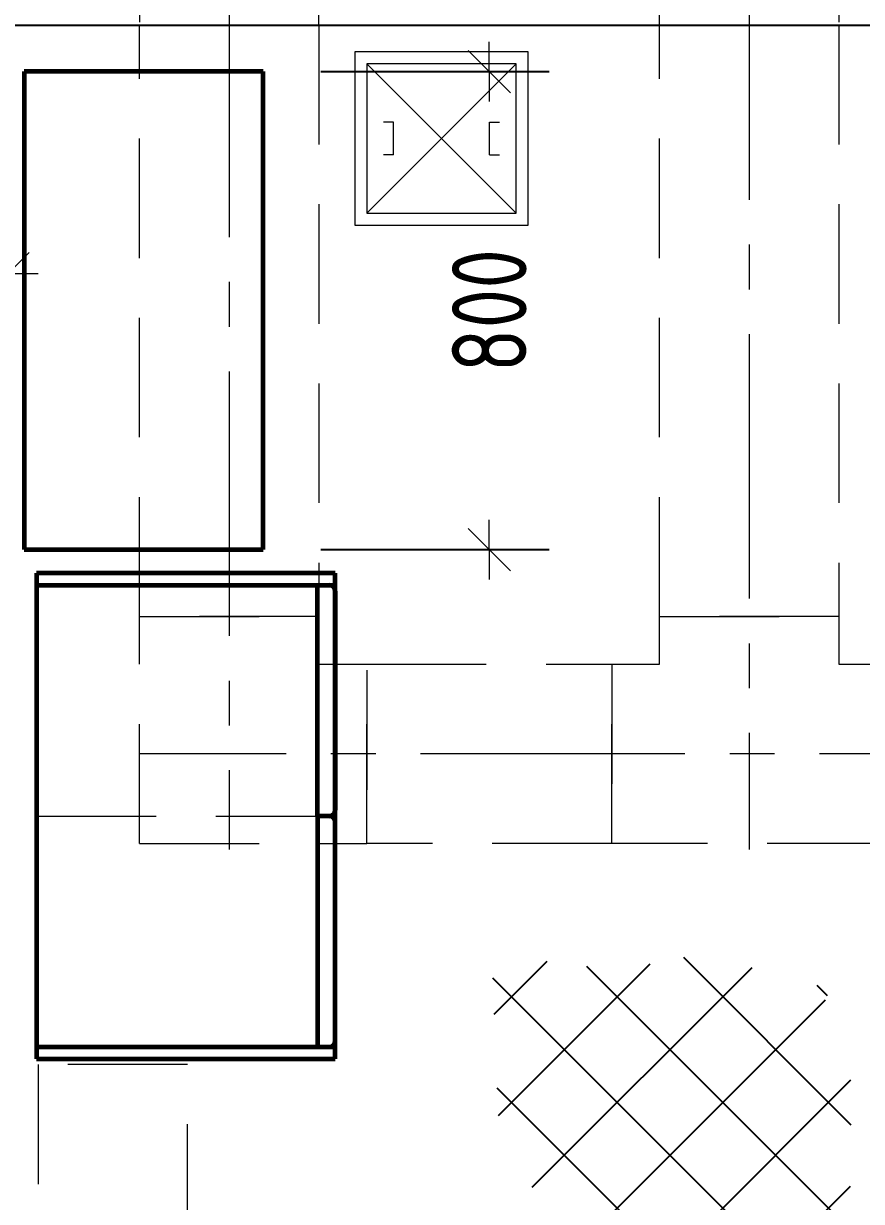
# Model space of a CAD drawing. Header units: millimetres. Extents: x 0 to 1680, y 0 to 594.
# Drawn here: x 133.93 to 161.97, y 440.39 to 479.83 of the extents above; entities that cross this region are included whole.
import ezdxf

# ---------------------------------------------------------------- set-up
doc = ezdxf.new("R2010")
doc.units = ezdxf.units.MM
for name, pattern in [('K5LT32792', [0]), ('K5LT32806', [0]), ('K5LT_AXLED', [13.35, 8.85, -1.5, 1.5, -1.5]), ('K5LT_BASIC', [0]), ('K5LT_DASHED', [6, 4, -2]), ('K5LT_THIN', [0])]:
    doc.linetypes.add(name, pattern=pattern)
doc.layers.add('Системный слой', color=7, linetype='Continuous')
doc.styles.add('KDIMTEXTSTYLE', font='GOST_AU.SHX', dxfattribs={"width": 0.96, "oblique": 15, "height": 5})
doc.dimstyles.new('KDIMSTYLE (0.02)', dxfattribs={"dimtxt": 5, "dimasz": 1, "dimexe": 2, "dimexo": 0, "dimgap": 1, "dimtad": 1, "dimlfac": 50, "dimtxsty": 'KDIMTEXTSTYLE', "dimsah": 1, "dimcen": 0, "dimdle": 1, "dimadec": 0, "dimazin": 0, "dimtfac": 0.667, "dimtmove": 0, "dimatfit": 3, "dimfxl": 0, "dimtvp": 1, "dimtolj": 1, "dimtzin": 0, "dimarcsym": 0})

# ---------------------------------------------------------------- blocks, each defined once
blk = doc.blocks.new('U89')
at = {"layer": 'Системный слой', "color": 7, "linetype": 'K5LT_DASHED', "lineweight": 13}
for p, q in [((139.418, 444.977), (134.418, 444.977)), ((134.418, 444.977), (134.418, 432.977)), ((139.418, 432.977), (139.418, 444.977)), ((134.418, 432.977), (139.418, 432.977))]:
    blk.add_line(p, q, dxfattribs=at)
blk = doc.blocks.new('U91')
at = {"layer": 'Системный слой', "color": 5, "linetype": 'K5LT32792', "lineweight": 60, "true_color": 0x0000ff}
for p, q in [((141.948, 478.217), (133.948, 478.217)), ((133.948, 478.217), (133.948, 462.217)), ((141.948, 462.217), (141.948, 478.217)), ((133.948, 462.217), (141.948, 462.217))]:
    blk.add_line(p, q, dxfattribs=at)
blk = doc.blocks.new('U1191')
at = {"layer": 'Системный слой', "color": 5, "linetype": 'K5LT32792', "lineweight": 60, "true_color": 0x0000ff}
for p, q in [((134.365, 461.427), (134.365, 445.167)), ((144.365, 461.427), (134.365, 461.427)), ((144.365, 445.167), (144.365, 461.427)), ((134.365, 445.167), (144.365, 445.167))]:
    blk.add_line(p, q, dxfattribs=at)
blk = doc.blocks.new('U1192')
at = {"layer": 'Системный слой', "color": 5, "linetype": 'K5LT32792', "lineweight": 60, "true_color": 0x0000ff}
for p, q in [((143.765, 453.297), (143.765, 445.567)), ((144.165, 453.297), (143.765, 453.297)), ((144.365, 445.767), (144.365, 453.097)), ((143.765, 445.567), (144.165, 445.567))]:
    blk.add_line(p, q, dxfattribs=at)
for centre, start, end in [((144.165, 453.097), 0, 90), ((144.165, 445.767), 270, 0)]:
    blk.add_arc(centre, 0.2, start, end, dxfattribs=at)
blk = doc.blocks.new('U1193')
at = {"layer": 'Системный слой', "color": 5, "linetype": 'K5LT32792', "lineweight": 60, "true_color": 0x0000ff}
for p, q in [((143.765, 453.297), (143.765, 461.027)), ((143.765, 461.027), (144.165, 461.027)), ((144.365, 460.827), (144.365, 453.497)), ((144.165, 453.297), (143.765, 453.297))]:
    blk.add_line(p, q, dxfattribs=at)
for centre, start, end in [((144.165, 460.827), 0, 90), ((144.165, 453.497), 270, 0)]:
    blk.add_arc(centre, 0.2, start, end, dxfattribs=at)
blk = doc.blocks.new('U1190')
at = {"layer": 'Системный слой', "color": 5, "linetype": 'K5LT32792', "lineweight": 60, "true_color": 0x0000ff}
for p, q in [((134.365, 461.027), (144.365, 461.027)), ((134.365, 445.567), (144.365, 445.567))]:
    blk.add_line(p, q, dxfattribs=at)
at = {"layer": 'Системный слой', "color": 7, "linetype": 'K5LT_DASHED', "lineweight": 13}
blk.add_line((134.365, 453.297), (143.765, 453.297), dxfattribs=at)
at = {"layer": 'Системный слой'}
for name in ['U1191', 'U1193', 'U1192']:
    blk.add_blockref(name, (0, 0), dxfattribs=at)
blk = doc.blocks.new('U1189')
at = {"layer": 'Системный слой'}
blk.add_blockref('U1190', (0, 0), dxfattribs=at)
blk = doc.blocks.new('U1211')
at = {"layer": 'Системный слой', "color": 7, "linetype": 'K5LT_DASHED', "lineweight": 13}
for p, q in [((155.218, 479.777), (161.218, 479.777)), ((155.218, 459.977), (155.218, 479.777)), ((161.218, 479.777), (161.218, 459.977)), ((161.218, 459.977), (155.218, 459.977))]:
    blk.add_line(p, q, dxfattribs=at)
blk = doc.blocks.new('U1212')
at = {"layer": 'Системный слой', "color": 7, "linetype": 'K5LT_DASHED', "lineweight": 13}
for p, q in [((145.418, 458.377), (153.618, 458.377)), ((145.418, 452.377), (145.418, 458.377)), ((153.618, 458.377), (153.618, 452.377)), ((153.618, 452.377), (145.418, 452.377))]:
    blk.add_line(p, q, dxfattribs=at)
blk = doc.blocks.new('U1216')
at = {"layer": 'Системный слой', "color": 7, "linetype": 'K5LT_DASHED', "lineweight": 13}
for p, q in [((137.818, 459.977), (137.818, 479.777)), ((137.818, 479.777), (143.818, 479.777)), ((143.818, 479.777), (143.818, 459.977)), ((143.818, 459.977), (137.818, 459.977))]:
    blk.add_line(p, q, dxfattribs=at)
blk = doc.blocks.new('U1217')
at = {"layer": 'Системный слой', "color": 7, "linetype": 'K5LT_DASHED', "lineweight": 13}
for p, q in [((143.818, 501.877), (137.818, 501.877)), ((137.818, 501.877), (137.818, 479.777)), ((143.818, 479.777), (143.818, 501.877)), ((137.818, 479.777), (143.818, 479.777))]:
    blk.add_line(p, q, dxfattribs=at)
blk = doc.blocks.new('U1218')
at = {"layer": 'Системный слой', "color": 7, "linetype": 'K5LT_DASHED', "lineweight": 13}
for p, q in [((155.218, 501.877), (161.218, 501.877)), ((155.218, 479.777), (155.218, 501.877)), ((161.218, 501.877), (161.218, 479.777)), ((161.218, 479.777), (155.218, 479.777))]:
    blk.add_line(p, q, dxfattribs=at)
blk = doc.blocks.new('U1219')
at = {"layer": 'Системный слой', "color": 7, "linetype": 'K5LT_DASHED', "lineweight": 13}
for p, q in [((155.218, 458.377), (155.218, 459.977)), ((155.218, 459.977), (161.218, 459.977)), ((161.218, 459.977), (161.218, 458.377)), ((153.618, 452.377), (153.618, 458.377)), ((153.618, 458.377), (155.218, 458.377)), ((161.218, 458.377), (162.818, 458.377)), ((162.818, 458.377), (162.818, 452.377)), ((162.818, 452.377), (153.618, 452.377))]:
    blk.add_line(p, q, dxfattribs=at)
blk = doc.blocks.new('U1222')
at = {"layer": 'Системный слой', "color": 7, "linetype": 'K5LT_DASHED', "lineweight": 13}
for p, q in [((137.818, 452.377), (137.818, 459.977)), ((137.818, 459.977), (143.818, 459.977)), ((143.818, 458.377), (143.818, 459.977)), ((145.418, 452.377), (145.418, 458.377)), ((137.818, 452.377), (145.418, 452.377))]:
    blk.add_line(p, q, dxfattribs=at)
at = {"layer": 'Системный слой', "color": 7, "linetype": 'K5LT_THIN', "lineweight": 13}
blk.add_line((143.818, 458.377), (145.418, 458.377), dxfattribs=at)
blk = doc.blocks.new('U1210')
at = {"layer": 'Системный слой', "color": 30, "linetype": 'K5LT_AXLED', "lineweight": 13, "true_color": 0xff8000}
for p, q in [((140.818, 521.577), (140.818, 452.177)), ((158.218, 509.477), (158.218, 452.177)), ((169.418, 455.377), (137.818, 455.377))]:
    blk.add_line(p, q, dxfattribs=at)
at = {"layer": 'Системный слой', "color": 7, "linetype": 'K5LT_DASHED', "lineweight": 13}
blk.add_line((145.418, 458.177), (145.418, 452.177), dxfattribs=at)
at = {"layer": 'Системный слой'}
for name in ['U1217', 'U1218', 'U1216', 'U1211', 'U1222', 'U1219', 'U1212']:
    blk.add_blockref(name, (0, 0), dxfattribs=at)
blk = doc.blocks.new('U1363')
at = {"layer": 'Системный слой', "color": 7, "linetype": 'K5LT_THIN', "lineweight": 13}
for p, q in [((150.818, 478.877), (145.018, 478.877)), ((145.018, 478.877), (145.018, 473.077)), ((150.818, 473.077), (150.818, 478.877)), ((145.018, 473.077), (150.818, 473.077))]:
    blk.add_line(p, q, dxfattribs=at)
blk = doc.blocks.new('U1365')
at = {"layer": 'Системный слой', "color": 7, "linetype": 'K5LT32806', "lineweight": 18}
for p, q in [((150.418, 478.477), (145.418, 478.477)), ((145.418, 478.477), (145.418, 473.477)), ((150.418, 473.477), (150.418, 478.477)), ((145.418, 473.477), (150.418, 473.477))]:
    blk.add_line(p, q, dxfattribs=at)
blk = doc.blocks.new('U1364')
at = {"layer": 'Системный слой', "color": 7, "linetype": 'K5LT32806', "lineweight": 18}
for p, q in [((150.418, 478.477), (145.418, 473.477)), ((150.418, 473.477), (145.418, 478.477)), ((146.312, 476.526), (145.973, 476.526)), ((146.312, 475.428), (146.312, 476.526)), ((149.524, 476.526), (149.863, 476.526)), ((149.524, 475.428), (149.524, 476.526)), ((146.312, 475.428), (145.973, 475.428)), ((149.524, 475.428), (149.863, 475.428))]:
    blk.add_line(p, q, dxfattribs=at)
at = {"layer": 'Системный слой'}
blk.add_blockref('U1365', (0, 0), dxfattribs=at)
blk = doc.blocks.new('U1362')
at = {"layer": 'Системный слой'}
for name in ['U1363', 'U1364']:
    blk.add_blockref(name, (0, 0), dxfattribs=at)
blk = doc.blocks.new('KDIMARROW_03')
at = {"layer": 'Системный слой', "color": 0, "linetype": 'K5LT_THIN', "lineweight": 13}
for p, q in [((-0.707, -0.707), (0.707, 0.707)), ((0, 0), (-1, 0)), ((0, 0), (1, 0))]:
    blk.add_line(p, q, dxfattribs=at)

msp = doc.modelspace()

# ---------------------------------------------------------------- hatches: boundary and pattern name
at = {"layer": 'Системный слой'}
h = msp.add_hatch(dxfattribs=at)
h.set_pattern_fill('', angle=45, style=0, pattern_type=0)
h.set_pattern_definition([(45, (0, 0), (-1.767767, 1.767767), []), (135, (0, 0), (-1.767767, -1.767767), [])])
h.paths.add_polyline_path([(149.58586, 448.98116), (149.80409, 443.37839), (149.88163, 442.98228), (149.99031, 442.59356), (150.12942, 442.21466), (150.2981, 441.84796), (150.49528, 441.49578), (150.71974, 441.16031), (150.97006, 440.84368), (151.24466, 440.54786), (151.54183, 440.27471), (151.85969, 440.02595), (152.19625, 439.80315), (152.5494, 439.60769), (152.91692, 439.44082), (153.2965, 439.30357), (153.68575, 439.19681), (154.08224, 439.12121), (154.48347, 439.07725), (154.88692, 439.06519), (155.29005, 439.08512), (155.61691, 439.12498), (159.61691, 439.12498), (159.86926, 439.14097), (160.11757, 439.18866), (160.35789, 439.26731), (160.58636, 439.37565), (160.79933, 439.51195), (160.99341, 439.67403), (161.16548, 439.85931), (161.3128, 440.06482), (161.43301, 440.28727), (161.5242, 440.52311), (161.58489, 440.76857), (161.61414, 441.01973), (161.61691, 441.12498), (161.61691, 445.12498), (161.4176, 445.20654), (161.23256, 445.31669), (161.06586, 445.45301), (160.92117, 445.6125), (160.80167, 445.79165), (160.71, 445.9865), (160.64817, 446.19278), (160.61755, 446.40594), (160.61882, 446.62128), (160.65193, 446.83406), (160.71617, 447.0396), (160.81012, 447.23337), (160.93171, 447.41111), (160.99477, 447.48481), (156.54429, 448.71352), (155.98429, 448.5584), (155.41661, 448.43433), (154.84296, 448.3417), (154.26508, 448.28078), (153.68472, 448.25176), (153.10365, 448.25472), (152.52362, 448.28966), (151.94639, 448.35647), (151.37371, 448.45495), (150.80732, 448.5848), (150.24894, 448.74562), (149.70025, 448.93694)])

# ---------------------------------------------------------------- linework, layer by layer
at = {"layer": 'Системный слой', "color": 150, "linetype": 'K5LT_BASIC', "lineweight": 25, "true_color": 0x0080ff}
for p in [(99.41796, 479.77733), (133.41796, 479.77733)]:
    msp.add_line(p, (169.41796, 479.77733), dxfattribs=at)

# ---------------------------------------------------------------- block references
at = {"layer": 'Системный слой'}
for name in ['U1210', 'U1362', 'U91', 'U1189', 'U89']:
    msp.add_blockref(name, (0, 0), dxfattribs=at)

# ---------------------------------------------------------------- dimensions: what is measured, and where the dimension line sits
at = {"layer": 'Системный слой', "color": 7}
msp.add_linear_dim(base=(149.51797, 478.21733), p1=(143.87796, 462.21733), p2=(143.87796, 478.21733), angle=90, location=(149.51797, 470.21733), dimstyle='KDIMSTYLE (0.02)', override={"dimexo": 0, "dimpost": '\\H2.5;\\W0.965;\\Q0;<>', "dimblk1": 'KDIMARROW_03', "dimblk2": 'KDIMARROW_03', "dimse1": 0, "dimse2": 0, "dimclrt": 7, "dimtolj": 1}, dxfattribs=at).render()
msp.add_linear_dim(base=(132.41796, 471.45934), p1=(133.41796, 469.49548), p2=(132.41796, 469.46404), location=(127.98796, 471.45934), dimstyle='KDIMSTYLE (0.02)', override={"dimexo": 0, "dimgap": -1, "dimtoh": 1, "dimpost": '\\H2.5;\\W0.965;\\Q0;\\Q0;\\H2.5;\\W0.965;\\Q0;<>\\H2.5;\\W0.965;\\Q0;\\Q0;', "dimblk1": 'KDIMARROW_03', "dimblk2": 'KDIMARROW_03', "dimse1": 0, "dimse2": 0, "dimclrt": 7, "dimtmove": 1, "dimtolj": 1}, dxfattribs=at).render()

doc.saveas('drawing.dxf')
